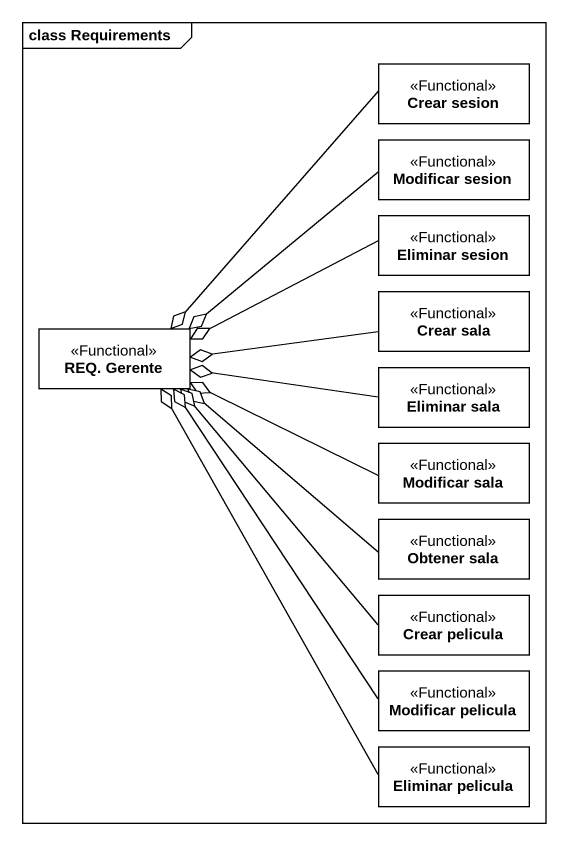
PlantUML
@startuml
mainframe class Requirements
hide circle
hide empty members
class "Crear sesion" as Crear_sesion <<Functional>>
class "Modificar sesion" as Modificar_sesion <<Functional>>
class "Eliminar sesion" as Eliminar_sesion <<Functional>>
class "REQ. Gerente" as REQ_Gerente <<Functional>>
class "Crear sala" as Crear_sala <<Functional>>
class "Eliminar sala" as Eliminar_sala <<Functional>>
class "Modificar sala" as Modificar_sala <<Functional>>
class "Obtener sala" as Obtener_sala <<Functional>>
class "Crear pelicula" as Crear_pelicula <<Functional>>
class "Modificar pelicula" as Modificar_pelicula <<Functional>>
class "Eliminar pelicula" as Eliminar_pelicula <<Functional>>
Crear_sesion --o REQ_Gerente
Modificar_sesion -left-o REQ_Gerente
Eliminar_sesion -left-o REQ_Gerente
Crear_sala -left-o REQ_Gerente
Eliminar_sala -left-o REQ_Gerente
Modificar_sala -left-o REQ_Gerente
Obtener_sala -left-o REQ_Gerente
Crear_pelicula -up-o REQ_Gerente
Modificar_pelicula -up-o REQ_Gerente
Eliminar_pelicula -up-o REQ_Gerente
@enduml
